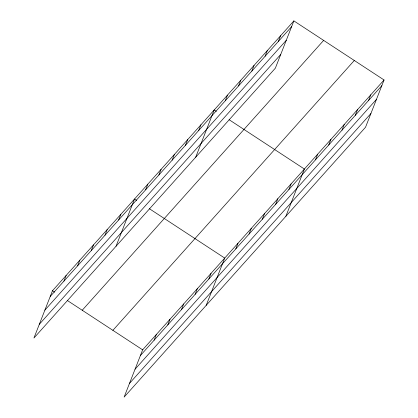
<?xml version="1.0" encoding="UTF-8"?>
<svg xmlns="http://www.w3.org/2000/svg" width="418" height="418" viewBox="0 0 418 418"><rect width="100%" height="100%" fill="white"/><g stroke="black" fill="none" stroke-linecap="round" stroke-linejoin="round"><path stroke-width="0.63" d="M293.88 20.9L52.464 290.756L33.942 338.026L275.357 68.171L293.88 20.9L384.058 79.974L365.536 127.244L124.12 397.1L142.642 349.829L384.058 79.974M63.923 281.142L66.148 275.462M77.602 265.848L79.828 260.174M91.281 250.554L93.507 244.88M104.965 235.266L107.186 229.586M118.644 219.972L120.87 214.298M116.021 246.275L134.549 199.005L136.676 200.394M145.6 189.84L147.826 184.16M158.882 174.996L161.102 169.321M172.159 160.151L174.379 154.477M185.435 145.312L187.661 139.638M198.712 130.468L200.938 124.794M195.692 157.22L214.215 109.95L216.341 111.345M225.271 100.785L227.491 95.111M238.547 85.946L240.773 80.266M251.824 71.102L254.05 65.427M265.101 56.258L267.327 50.583M154.101 340.215L156.322 334.536M278.378 41.419L280.603 35.744M167.78 324.922L170.006 319.248M181.459 309.628L183.685 303.954M195.138 294.34L197.364 288.66M208.817 279.046L211.043 273.372M206.199 305.349L224.722 258.078L149.425 208.749M235.778 248.914L238.004 243.239M249.055 234.07L251.281 228.395M262.332 219.231L264.557 213.551M275.614 204.386L277.834 198.712M288.89 189.542L291.116 183.868M285.865 216.299L304.393 169.029L229.095 119.7M315.444 159.859L317.67 154.185M328.72 145.02L330.946 139.34M342.002 130.176L344.223 124.501M355.279 115.337L357.505 109.657M368.556 100.492L370.782 94.818M50.244 296.43L291.659 26.574M44.862 310.156L286.278 40.3M39.318 324.3L280.734 54.444M82.226 310.25L323.642 40.394M112.886 330.335L354.302 60.479M140.417 355.504L381.833 85.648M135.04 369.23L376.456 99.374M129.496 383.374L370.912 113.518M52.464 290.756L54.591 292.145M67.345 300.5L142.642 349.829"/></g></svg>
